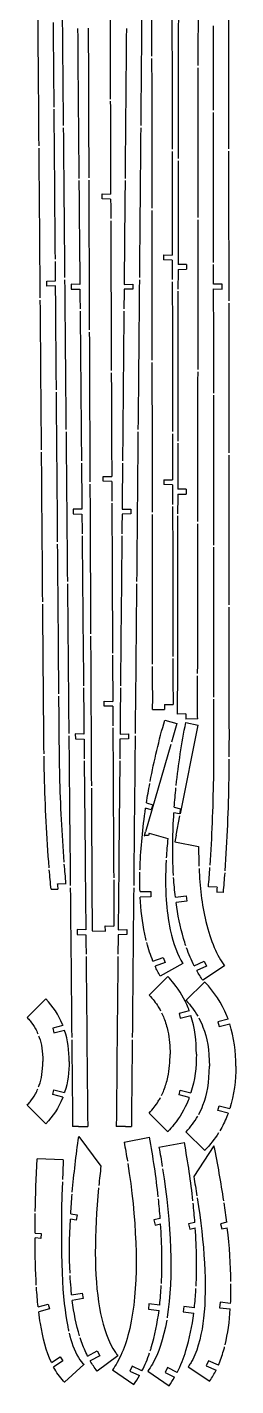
# Model space of a CAD drawing. Header units: millimetres. Extents: x 101 to 198, y 2 to 1220.
# Drawn here: x 101 to 198, y 2 to 628 of the extents above; entities that cross this region are included whole.
import ezdxf

# ---------------------------------------------------------------- set-up
doc = ezdxf.new("R2010")
doc.units = ezdxf.units.MM
doc.layers.get('0').update_dxf_attribs({"linetype": 'CONTINUOUS'})

msp = doc.modelspace()

# ---------------------------------------------------------------- linework, layer by layer
for p, q in [((135.92, 548.69), (135.91, 550.95)), ((135.91, 550.95), (139.88, 550.85)), ((139.89, 548.59), (135.92, 548.69)), ((164.31, 522.86), (168.28, 522.78)), ((164.31, 522.86), (164.31, 520.6)), ((168.28, 520.52), (164.31, 520.6)), ((174.92, 518.51), (170.94, 518.43)), ((170.94, 516.17), (174.91, 516.25)), ((174.92, 518.51), (174.91, 516.25)), ((110.49, 510.78), (114.48, 510.91)), ((110.51, 508.52), (110.49, 510.78)), ((114.5, 508.65), (110.51, 508.52)), ((121.7, 509.41), (121.72, 507.15)), ((125.69, 509.28), (121.7, 509.41)), ((121.72, 507.15), (125.71, 507.02)), ((150.07, 507.15), (146.08, 507.02)), ((146.1, 509.28), (150.09, 509.41)), ((150.09, 509.41), (150.07, 507.15)), ((191.35, 509.36), (187.36, 509.45)), ((187.36, 507.19), (191.35, 507.1)), ((191.35, 507.1), (191.35, 509.36)), ((136.42, 418.64), (136.41, 420.9)), ((136.41, 420.9), (140.38, 420.8)), ((164.46, 419.36), (168.43, 419.28)), ((164.46, 419.36), (164.46, 417.09)), ((140.39, 418.54), (136.42, 418.64)), ((168.44, 417.01), (164.46, 417.09)), ((174.76, 415.01), (170.79, 414.93)), ((174.76, 415.01), (174.76, 412.75)), ((170.78, 412.66), (174.76, 412.75)), ((126.63, 405.71), (122.64, 405.84)), ((122.64, 405.84), (122.66, 403.58)), ((122.66, 403.58), (126.65, 403.45)), ((149.13, 403.58), (145.14, 403.45)), ((145.16, 405.71), (149.15, 405.84)), ((149.15, 405.84), (149.13, 403.58)), ((136.89, 315.11), (136.88, 317.38)), ((136.88, 317.38), (140.86, 317.28)), ((140.87, 315.02), (136.89, 315.11)), ((159.2, 313.58), (164.7, 313.47)), ((164.72, 315.85), (168.69, 315.77)), ((164.84, 308.68), (170.38, 307.09)), ((170.38, 307.09), (167.89, 298.44)), ((174.51, 311.5), (170.53, 311.42)), ((174.51, 307.52), (180.25, 306.36)), ((180.02, 309.23), (174.52, 309.12)), ((127.59, 302.15), (123.6, 302.27)), ((123.6, 302.27), (123.62, 300.01)), ((144.2, 302.15), (148.19, 302.27)), ((148.19, 302.27), (148.17, 300.01)), ((172.01, 265.53), (180.25, 306.36)), ((123.62, 300.01), (127.61, 299.88)), ((148.17, 300.01), (144.18, 299.88)), ((167.61, 297.48), (156.01, 257.17)), ((156.4, 270.57), (159.27, 269.68)), ((159.27, 269.68), (158.52, 267.29)), ((158.52, 267.29), (156.02, 268.07)), ((171.59, 265.41), (169.04, 265.98)), ((169.21, 268.51), (172.14, 267.85)), ((170.03, 255.73), (171.81, 264.55)), ((172.14, 267.85), (171.59, 265.41)), ((155.52, 255.46), (156.01, 257.17)), ((157.64, 256.64), (157.32, 255.53)), ((157.64, 256.64), (166.26, 254.16)), ((170.08, 255.71), (169.45, 252.59)), ((169.45, 252.59), (180.44, 250.38)), ((170.08, 255.71), (170.03, 255.73)), ((115.32, 233.2), (119.31, 233.33)), ((115.32, 233.13), (115.32, 233.2)), ((188.95, 231.75), (184.95, 231.84)), ((188.94, 231.67), (188.95, 231.75)), ((112.42, 230.72), (115.54, 230.83)), ((153.42, 229.65), (158.41, 229.75)), ((158.47, 227.25), (153.53, 227.15)), ((158.41, 229.75), (158.47, 227.25)), ((169.71, 227.18), (174.68, 227.69)), ((174.68, 227.69), (174.93, 225.2)), ((191.87, 229.29), (188.74, 229.37)), ((174.93, 225.2), (170.02, 224.7)), ((137.45, 211.47), (137.43, 213.85)), ((137.43, 213.85), (141.41, 213.75)), ((128.44, 212.07), (124.45, 212.2)), ((124.45, 212.2), (124.47, 209.94)), ((124.47, 209.94), (128.46, 209.81)), ((131.36, 211.62), (137.45, 211.47)), ((147.32, 209.94), (143.33, 209.81)), ((143.35, 212.07), (147.34, 212.2)), ((147.34, 212.2), (147.32, 209.94)), ((159.38, 197.62), (164.09, 199.36)), ((164.96, 197.01), (160.38, 195.32)), ((173.1, 196.56), (162.7, 190.8)), ((164.09, 199.36), (164.96, 197.01)), ((178.43, 195.48), (182.98, 197.59)), ((184.04, 195.32), (179.61, 193.27)), ((192.29, 195.48), (182.35, 188.87)), ((182.98, 197.59), (184.04, 195.32)), ((166.18, 190.62), (157.61, 182.04)), ((183.22, 188.12), (174.61, 179.51)), ((109.98, 180.29), (101.4, 171.72)), ((176.13, 174.82), (171.43, 173.6)), ((171.43, 173.6), (172, 171.41)), ((172, 171.41), (176.87, 172.68)), ((194.05, 170.96), (189.35, 169.75)), ((189.35, 169.75), (189.92, 167.56)), ((117.9, 167.97), (113.2, 166.76)), ((113.2, 166.76), (113.77, 164.57)), ((113.77, 164.57), (118.66, 165.83)), ((189.92, 167.56), (194.79, 168.82)), ((113.2, 136.26), (113.77, 138.45)), ((113.77, 138.45), (118.66, 137.18)), ((171.43, 136.11), (172, 138.3)), ((172, 138.3), (176.87, 137.03)), ((117.9, 135.05), (113.2, 136.26)), ((176.13, 134.89), (171.43, 136.11)), ((109.98, 122.73), (101.4, 131.3)), ((166.18, 119.09), (157.61, 127.67)), ((189.35, 128.82), (189.92, 131.01)), ((194.05, 127.61), (189.35, 128.82)), ((189.92, 131.01), (194.79, 129.75)), ((125.03, 121.47), (122.35, 121.55)), ((125.03, 121.47), (129.31, 121.51)), ((146.76, 121.47), (142.48, 121.51)), ((146.76, 121.47), (149.44, 121.55)), ((183.22, 110.45), (174.61, 119.05)), ((125.21, 116.89), (135.4, 103.24)), ((146.06, 114.36), (157.73, 116.59)), ((162.17, 111.93), (173.85, 114.11)), ((187.5, 112.67), (178.15, 98.44)), ((118.07, 106.08), (105.95, 106.64)), ((121.48, 81.34), (124.39, 80.85)), ((123.97, 78.38), (121.34, 78.83)), ((124.39, 80.85), (123.97, 78.38)), ((162.74, 79.16), (159.82, 78.54)), ((159.82, 78.54), (160.34, 76.09)), ((160.34, 76.09), (162.92, 76.64)), ((178.71, 77.3), (175.8, 76.69)), ((175.8, 76.69), (176.31, 74.24)), ((193.37, 77.41), (190.49, 76.75)), ((190.49, 76.75), (191.06, 74.31)), ((105.03, 72.43), (107.91, 72.23)), ((107.76, 69.97), (105.03, 70.16)), ((107.91, 72.23), (107.76, 69.97)), ((176.31, 74.24), (178.89, 74.78)), ((191.06, 74.31), (193.66, 74.91)), ((121.92, 43.94), (126.78, 44.71)), ((126.78, 44.71), (127.17, 42.24)), ((106.46, 38.5), (111.12, 39.71)), ((111.12, 39.71), (111.69, 37.53)), ((127.17, 42.24), (122.21, 41.45)), ((157.54, 39.83), (157.26, 37.34)), ((162.48, 39.27), (157.54, 39.83)), ((173.57, 38.56), (173.28, 36.08)), ((178.5, 37.98), (173.57, 38.56)), ((190.29, 40.53), (190.04, 38.04)), ((190.04, 38.04), (195.04, 37.55)), ((195.18, 40.05), (190.29, 40.53)), ((111.69, 37.53), (106.73, 36.23)), ((157.26, 37.34), (162.19, 36.78)), ((173.28, 36.08), (178.21, 35.5)), ((112.58, 12.75), (116.58, 15.41)), ((117.83, 13.53), (113.59, 10.7)), ((116.58, 15.41), (117.83, 13.53)), ((129.29, 15.8), (133.66, 18.12)), ((134.83, 15.91), (130.47, 13.6)), ((133.66, 18.12), (134.83, 15.91)), ((143.23, 15.92), (133.7, 8.8)), ((185.02, 13.58), (183.98, 11.3)), ((189.53, 11.52), (185.02, 13.58)), ((127.55, 11.96), (118.57, 3.77)), ((140.71, 9.37), (150.54, 2.69)), ((149.8, 11.13), (148.72, 8.87)), ((148.72, 8.87), (153.14, 6.77)), ((154.33, 8.97), (149.8, 11.13)), ((156.98, 8.8), (166.79, 2.08)), ((166.03, 10.45), (164.95, 8.2)), ((164.95, 8.2), (169.35, 6.08)), ((170.54, 8.28), (166.03, 10.45)), ((175.6, 10.8), (185.54, 4.27)), ((183.98, 11.3), (188.47, 9.25))]:
    msp.add_line(p, q)
msp.add_arc((155.58, 255.44), 0.06, 163.94348, 343.94348)
for points in [[(158.94, 614.39), (158.92, 637.32), (158.9, 660.35), (158.88, 683.39)], [(180.28, 610.04), (180.31, 632.97), (180.33, 656), (180.35, 679.04)], [(139.52, 663.64), (139.59, 639.54), (139.67, 616.27), (139.74, 594.64)], [(117.43, 651.44), (117.63, 628.41), (117.83, 605.41), (118.04, 582.44)], [(154.36, 651.44), (154.16, 628.41), (153.96, 605.41), (153.75, 582.44)], [(106.89, 573.08), (106.71, 596.03), (106.53, 619.01), (106.34, 642.08)], [(168.13, 640.55), (168.16, 617.5), (168.19, 594.46), (168.22, 571.55)], [(194.4, 571.69), (194.39, 594.63), (194.37, 617.62), (194.35, 640.69)], [(171.09, 636.2), (171.06, 613.15), (171.04, 590.11), (171.01, 567.2)], [(124.65, 627.13), (124.85, 604.1), (125.05, 581.1), (125.26, 558.13)], [(129.57, 627.36), (129.65, 602.57), (129.73, 579.23), (129.8, 558.36)], [(147.14, 627.13), (146.94, 604.1), (146.74, 581.1), (146.53, 558.13)], [(159, 544.39), (158.98, 567.21), (158.96, 590.25), (158.94, 613.39)], [(180.22, 540.04), (180.24, 562.86), (180.26, 585.9), (180.28, 609.04)], [(114.4, 520.91), (114.21, 543.89), (114.03, 566.88), (113.84, 589.91)], [(187.35, 519.45), (187.34, 542.44), (187.32, 565.42), (187.31, 588.45)], [(118.05, 581.44), (118.25, 558.42), (118.46, 535.43), (118.66, 512.45)], [(153.74, 581.44), (153.54, 558.42), (153.33, 535.43), (153.13, 512.45)], [(107.45, 503.09), (107.27, 526.08), (107.08, 549.07), (106.9, 572.08)], [(194.45, 501.69), (194.44, 524.69), (194.42, 547.67), (194.41, 570.69)], [(159.07, 474.39), (159.05, 497.1), (159.03, 520.13), (159, 543.39)], [(180.15, 470.04), (180.17, 492.75), (180.19, 515.78), (180.22, 539.04)], [(118.67, 511.45), (118.88, 488.43), (119.09, 465.44), (119.3, 442.45)], [(153.12, 511.45), (152.91, 488.43), (152.7, 465.44), (152.49, 442.45)], [(168.3, 510.52), (168.33, 487.19), (168.36, 464.13), (168.4, 441.52)], [(108.02, 433.09), (107.83, 456.14), (107.65, 479.12), (107.46, 502.09)], [(170.92, 506.17), (170.89, 482.84), (170.86, 459.79), (170.82, 437.17)], [(194.5, 431.69), (194.49, 454.74), (194.47, 477.72), (194.46, 500.69)], [(125.8, 497.02), (126.01, 474.01), (126.21, 451.02), (126.42, 428.02)], [(145.99, 497.02), (145.79, 474.01), (145.58, 451.02), (145.37, 428.02)], [(130.05, 487.36), (130.14, 464.72), (130.23, 441.67), (130.33, 418.36)], [(159.15, 404.39), (159.12, 426.96), (159.1, 450), (159.08, 473.39)], [(180.07, 400.04), (180.1, 422.61), (180.12, 445.65), (180.15, 469.04)], [(115.46, 390.72), (115.27, 413.8), (115.08, 436.79), (114.89, 459.72)], [(187.43, 389.26), (187.42, 412.34), (187.41, 435.33), (187.39, 458.26)], [(119.31, 441.45), (119.52, 418.45), (119.74, 395.45), (119.95, 372.45)], [(152.48, 441.45), (152.27, 418.45), (152.05, 395.45), (151.84, 372.45)], [(108.58, 363.09), (108.4, 386.2), (108.21, 409.18), (108.03, 432.09)], [(194.55, 361.69), (194.53, 384.8), (194.52, 407.78), (194.5, 430.69)], [(130.34, 417.36), (130.43, 394.58), (130.54, 371.54), (130.65, 348.36)], [(140.44, 408.54), (140.53, 385.74), (140.64, 362.7), (140.75, 339.54)], [(168.45, 407.01), (168.49, 383.36), (168.53, 360.3), (168.57, 338.01)], [(159.23, 334.39), (159.2, 356.79), (159.18, 379.83), (159.15, 403.39)], [(170.77, 402.66), (170.72, 373.97), (170.67, 346.14), (170.62, 319.51)], [(179.99, 330.04), (180.02, 352.44), (180.05, 375.48), (180.07, 399.04)], [(116.03, 320.73), (115.84, 343.86), (115.65, 366.84), (115.46, 389.72)], [(126.74, 393.45), (126.95, 370.46), (127.16, 347.46), (127.38, 324.46)], [(145.05, 393.45), (144.84, 370.46), (144.63, 347.46), (144.41, 324.46)], [(187.47, 319.26), (187.46, 342.39), (187.45, 365.38), (187.43, 388.26)], [(119.96, 371.45), (120.18, 348.46), (120.39, 325.46), (120.61, 302.46)], [(151.83, 371.45), (151.62, 348.46), (151.4, 325.46), (151.18, 302.46)], [(130.65, 347.36), (130.76, 324.46), (130.87, 301.42), (130.99, 278.36)], [(159.24, 324.39), (159.24, 327.38), (159.23, 330.38), (159.23, 333.39)], [(168.58, 337.01), (168.58, 332.6), (168.59, 328.22), (168.6, 323.86)], [(179.98, 320.04), (179.99, 323.03), (179.99, 326.03), (179.99, 329.04)], [(116.11, 310.73), (116.09, 313.73), (116.06, 316.73), (116.04, 319.73)], [(168.6, 323.86), (168.6, 323.72), (168.6, 323.43), (168.6, 323.23)], [(170.62, 319.51), (170.62, 319.37), (170.62, 319.08), (170.62, 318.88)], [(187.48, 309.26), (187.47, 312.26), (187.47, 315.26), (187.47, 318.26)], [(158.11, 280.42), (159.93, 289.95), (162.2, 299.51), (164.84, 308.68)], [(170.09, 278.47), (171.12, 288.28), (172.61, 298.12), (174.51, 307.52)], [(120.62, 301.46), (120.84, 278.47), (121.06, 255.48), (121.28, 232.46)], [(140.92, 305.02), (141.03, 282.04), (141.15, 259.01), (141.28, 236.02)], [(151.17, 301.46), (150.95, 278.47), (150.73, 255.48), (150.51, 232.46)], [(109.36, 283.1), (109.29, 285.88), (109.23, 288.98), (109.19, 292.09)], [(194.47, 281.69), (194.51, 284.47), (194.54, 287.58), (194.56, 290.69)], [(111.54, 240.69), (110.4, 254.76), (109.7, 269), (109.36, 283.1)], [(118.46, 243.29), (117.47, 256.08), (116.8, 269.45), (116.46, 283.26)], [(185.72, 241.81), (186.6, 254.61), (187.15, 267.98), (187.37, 281.8)], [(192.66, 239.26), (193.67, 253.35), (194.25, 267.59), (194.47, 281.69)], [(156.4, 270.57), (156.87, 273.52), (157.38, 276.48), (157.93, 279.44)], [(169.21, 268.51), (169.43, 271.49), (169.69, 274.48), (169.99, 277.48)], [(166.26, 254.16), (165.96, 251.13), (165.72, 248.14), (165.55, 245.19)], [(180.44, 250.38), (180.43, 247.44), (180.47, 244.42), (180.59, 241.38)], [(153.42, 229.65), (153.32, 232.67), (153.32, 235.68), (153.38, 238.65)], [(169.71, 227.18), (169.35, 230.18), (169.09, 233.18), (168.9, 236.14)], [(121.29, 231.46), (121.51, 208.48), (121.73, 185.49), (121.95, 162.46)], [(150.5, 231.46), (150.28, 208.48), (150.06, 185.49), (149.84, 162.46)], [(159.38, 197.62), (158.25, 200.4), (157.32, 203.26), (156.56, 206.16)], [(178.43, 195.48), (177.07, 198.15), (175.91, 200.92), (174.9, 203.75)], [(162.7, 190.8), (161.86, 192.27), (161.08, 193.78), (160.38, 195.32)], [(182.35, 188.87), (181.36, 190.3), (180.46, 191.76), (179.61, 193.27)], [(122.22, 91.31), (122.94, 99.66), (123.96, 108.24), (125.21, 116.89)], [(146.06, 114.36), (146.62, 111.43), (147.14, 108.47), (147.63, 105.5)], [(161.83, 89.12), (160.86, 98.14), (159.49, 107.38), (157.73, 116.59)], [(177.8, 87.26), (176.86, 96), (175.54, 105.02), (173.85, 114.11)], [(192.03, 87.32), (190.8, 95.61), (189.27, 104.11), (187.5, 112.67)], [(162.17, 111.93), (162.71, 108.98), (163.23, 106.02), (163.7, 103.07)], [(135.4, 103.24), (135.05, 100.24), (134.72, 97.25), (134.43, 94.3)], [(178.15, 98.44), (178.69, 95.46), (179.19, 92.5), (179.66, 89.57)], [(121.48, 81.34), (121.66, 84.29), (121.87, 87.29), (122.13, 90.31)], [(162.74, 79.16), (162.52, 82.12), (162.25, 85.11), (161.93, 88.12)], [(178.71, 77.3), (178.49, 80.25), (178.22, 83.24), (177.91, 86.26)], [(193.37, 77.41), (193.01, 80.35), (192.61, 83.33), (192.18, 86.33)], [(121.17, 53.91), (120.8, 61.69), (120.88, 70.07), (121.34, 78.83)], [(163.27, 49.23), (163.69, 57.74), (163.56, 66.98), (162.92, 76.64)], [(179.27, 47.95), (179.67, 56.23), (179.53, 65.27), (178.89, 74.78)], [(195.33, 50.05), (195.23, 57.84), (194.64, 66.2), (193.66, 74.91)], [(162.48, 39.27), (162.82, 42.28), (163.06, 45.29), (163.22, 48.24)], [(125.6, 25.08), (124.05, 30.09), (122.96, 35.58), (122.21, 41.45)], [(192.65, 21), (193.89, 26.1), (194.65, 31.65), (195.04, 37.55)], [(142.07, 17.47), (142.45, 16.92), (142.84, 16.4), (143.23, 15.92)], [(154.33, 8.97), (155.69, 11.64), (156.84, 14.42), (157.82, 17.26)], [(150.54, 2.69), (151.48, 4.01), (152.34, 5.37), (153.14, 6.77)], [(176.67, 12.42), (176.32, 11.85), (175.96, 11.31), (175.6, 10.8)]]:
    msp.add_open_spline(points, degree=3)
for points, knots in [([(113.84, 590.91), (113.73, 603.86), (113.63, 616.83), (113.52, 629.83), (113.52, 629.85), (113.52, 629.87), (113.52, 629.89)], [-695.105529, -695.105529, -695.105529, -695.105529, -676.123565, -676.123565, -676.123565, -676.093632, -676.093632, -676.093632, -676.093632]), ([(187.31, 589.45), (187.3, 602.41), (187.29, 615.38), (187.28, 628.37), (187.28, 628.39), (187.28, 628.41), (187.28, 628.43)], [-695.105529, -695.105529, -695.105529, -695.105529, -676.123565, -676.123565, -676.123565, -676.093632, -676.093632, -676.093632, -676.093632]), ([(139.74, 593.64), (139.79, 578.48), (139.84, 564.14), (139.88, 550.92), (139.88, 550.9), (139.88, 550.87), (139.88, 550.85)], [-33.181705, -33.181705, -33.181705, -33.181705, -30.672062, -30.672062, -30.672062, -30.66816, -30.66816, -30.66816, -30.66816]), ([(168.22, 570.55), (168.24, 554.56), (168.26, 538.65), (168.28, 522.84), (168.28, 522.82), (168.28, 522.8), (168.28, 522.78)], [-5.4015996, -5.4015996, -5.4015996, -5.4015996, -4.4067143, -4.4067143, -4.4067143, -4.4054276, -4.4054276, -4.4054276, -4.4054276]), ([(171, 566.2), (170.98, 550.22), (170.96, 534.3), (170.94, 518.5), (170.94, 518.48), (170.94, 518.45), (170.94, 518.43)], [-5.4015996, -5.4015996, -5.4015996, -5.4015996, -4.4067143, -4.4067143, -4.4067143, -4.4054276, -4.4054276, -4.4054276, -4.4054276]), ([(125.26, 557.13), (125.41, 541.19), (125.55, 525.27), (125.69, 509.35), (125.69, 509.32), (125.69, 509.3), (125.69, 509.28)], [-258.491505, -258.491505, -258.491505, -258.491505, -230.333533, -230.333533, -230.333533, -230.296668, -230.296668, -230.296668, -230.296668]), ([(129.8, 557.36), (129.87, 536.27), (129.94, 517.75), (130, 502.88), (130.01, 498.06), (130.03, 493.22), (130.05, 488.36)], [-31.076534, -31.076534, -31.076534, -31.076534, -27.178232, -27.178232, -27.178232, -25.913829, -25.913829, -25.913829, -25.913829]), ([(146.53, 557.13), (146.39, 541.19), (146.24, 525.27), (146.1, 509.35), (146.1, 509.32), (146.1, 509.3), (146.1, 509.28)], [-258.491505, -258.491505, -258.491505, -258.491505, -230.333533, -230.333533, -230.333533, -230.296668, -230.296668, -230.296668, -230.296668]), ([(139.89, 548.59), (139.89, 548.57), (139.89, 548.55), (139.89, 548.53), (139.9, 545.49), (139.91, 542.51), (139.92, 539.59)], [-30.5243491, -30.5243491, -30.5243491, -30.5243491, -30.520621, -30.520621, -30.520621, -29.9373058, -29.9373058, -29.9373058, -29.9373058]), ([(139.93, 538.59), (139.97, 525.2), (140.02, 513.19), (140.06, 502.92), (140.1, 491.91), (140.14, 480.79), (140.18, 469.59)], [-29.870482, -29.870482, -29.870482, -29.870482, -27.178232, -27.178232, -27.178232, -24.290089, -24.290089, -24.290089, -24.290089]), ([(114.48, 510.91), (114.48, 510.93), (114.48, 510.95), (114.48, 510.97), (114.46, 513.95), (114.43, 516.93), (114.41, 519.91)], [-734.239394, -734.239394, -734.239394, -734.239394, -734.210732, -734.210732, -734.210732, -729.834353, -729.834353, -729.834353, -729.834353]), ([(168.28, 520.52), (168.28, 520.5), (168.28, 520.48), (168.28, 520.46), (168.29, 517.48), (168.29, 514.5), (168.3, 511.52)], [-4.3579405, -4.3579405, -4.3579405, -4.3579405, -4.3567073, -4.3567073, -4.3567073, -4.1686362, -4.1686362, -4.1686362, -4.1686362]), ([(170.94, 516.17), (170.94, 516.15), (170.94, 516.13), (170.94, 516.11), (170.93, 513.13), (170.93, 510.15), (170.92, 507.17)], [-4.3579405, -4.3579405, -4.3579405, -4.3579405, -4.3567073, -4.3567073, -4.3567073, -4.1686362, -4.1686362, -4.1686362, -4.1686362]), ([(187.36, 509.45), (187.36, 509.47), (187.36, 509.49), (187.36, 509.51), (187.36, 512.49), (187.36, 515.47), (187.35, 518.45)], [-734.239394, -734.239394, -734.239394, -734.239394, -734.210732, -734.210732, -734.210732, -729.834353, -729.834353, -729.834353, -729.834353]), ([(114.89, 460.72), (114.76, 476.69), (114.63, 492.64), (114.5, 508.59), (114.5, 508.61), (114.5, 508.63), (114.5, 508.65)], [-758.787095, -758.787095, -758.787095, -758.787095, -735.376527, -735.376527, -735.376527, -735.346442, -735.346442, -735.346442, -735.346442]), ([(125.71, 507.02), (125.71, 507), (125.71, 506.98), (125.71, 506.96), (125.74, 503.98), (125.76, 501), (125.79, 498.02)], [-228.962337, -228.962337, -228.962337, -228.962337, -228.928392, -228.928392, -228.928392, -223.655626, -223.655626, -223.655626, -223.655626]), ([(146.08, 507.02), (146.08, 507), (146.08, 506.98), (146.08, 506.96), (146.05, 503.98), (146.03, 501), (146, 498.02)], [-228.962337, -228.962337, -228.962337, -228.962337, -228.928392, -228.928392, -228.928392, -223.655626, -223.655626, -223.655626, -223.655626]), ([(187.39, 459.26), (187.38, 475.23), (187.37, 491.18), (187.36, 507.13), (187.36, 507.15), (187.36, 507.17), (187.36, 507.19)], [-758.787095, -758.787095, -758.787095, -758.787095, -735.376527, -735.376527, -735.376527, -735.346442, -735.346442, -735.346442, -735.346442]), ([(140.19, 468.59), (140.25, 452.84), (140.32, 436.92), (140.38, 420.86), (140.38, 420.84), (140.38, 420.82), (140.38, 420.8)], [-24.204169, -24.204169, -24.204169, -24.204169, -20.144907, -20.144907, -20.144907, -20.139703, -20.139703, -20.139703, -20.139703]), ([(168.4, 440.52), (168.41, 433.42), (168.42, 426.35), (168.43, 419.34), (168.43, 419.32), (168.43, 419.3), (168.43, 419.28)], [-2.6505558, -2.6505558, -2.6505558, -2.6505558, -2.1866595, -2.1866595, -2.1866595, -2.1853076, -2.1853076, -2.1853076, -2.1853076]), ([(170.82, 436.17), (170.81, 429.07), (170.8, 422), (170.79, 414.99), (170.79, 414.97), (170.79, 414.95), (170.79, 414.93)], [-2.6505558, -2.6505558, -2.6505558, -2.6505558, -2.1866595, -2.1866595, -2.1866595, -2.1853076, -2.1853076, -2.1853076, -2.1853076]), ([(126.43, 427.02), (126.5, 419.94), (126.56, 412.86), (126.63, 405.78), (126.63, 405.76), (126.63, 405.74), (126.63, 405.71)], [-181.768991, -181.768991, -181.768991, -181.768991, -169.23015, -169.23015, -169.23015, -169.193239, -169.193239, -169.193239, -169.193239]), ([(145.36, 427.02), (145.29, 419.94), (145.23, 412.86), (145.16, 405.78), (145.16, 405.76), (145.16, 405.74), (145.16, 405.71)], [-181.768991, -181.768991, -181.768991, -181.768991, -169.23015, -169.23015, -169.23015, -169.193239, -169.193239, -169.193239, -169.193239]), ([(140.39, 418.54), (140.39, 418.52), (140.39, 418.5), (140.39, 418.48), (140.41, 415.51), (140.42, 412.53), (140.43, 409.54)], [-19.9491102, -19.9491102, -19.9491102, -19.9491102, -19.9442007, -19.9442007, -19.9442007, -19.1922422, -19.1922422, -19.1922422, -19.1922422]), ([(168.44, 417.01), (168.44, 416.99), (168.44, 416.98), (168.44, 416.96), (168.44, 413.97), (168.45, 410.99), (168.45, 408.01)], [-2.1354095, -2.1354095, -2.1354095, -2.1354095, -2.1341134, -2.1341134, -2.1341134, -1.9361051, -1.9361051, -1.9361051, -1.9361051]), ([(170.78, 412.66), (170.78, 412.65), (170.78, 412.63), (170.78, 412.61), (170.78, 409.62), (170.77, 406.64), (170.77, 403.66)], [-2.1354095, -2.1354095, -2.1354095, -2.1354095, -2.1341134, -2.1341134, -2.1341134, -1.9361051, -1.9361051, -1.9361051, -1.9361051]), ([(126.65, 403.45), (126.65, 403.43), (126.65, 403.41), (126.65, 403.39), (126.68, 400.41), (126.7, 397.43), (126.73, 394.45)], [-167.85756, -167.85756, -167.85756, -167.85756, -167.82359, -167.82359, -167.82359, -162.546103, -162.546103, -162.546103, -162.546103]), ([(145.14, 403.45), (145.14, 403.43), (145.14, 403.41), (145.14, 403.39), (145.12, 400.41), (145.09, 397.43), (145.06, 394.45)], [-167.85756, -167.85756, -167.85756, -167.85756, -167.82359, -167.82359, -167.82359, -162.546103, -162.546103, -162.546103, -162.546103]), ([(109.18, 293.09), (109.06, 301.5), (109.02, 309.68), (109.01, 311.28), (108.87, 328.3), (108.73, 345.23), (108.59, 362.09)], [0.924356, 0.924356, 0.924356, 0.924356, 3.183911, 3.183911, 3.183911, 27.206393, 27.206393, 27.206393, 27.206393]), ([(194.56, 291.69), (194.61, 300.1), (194.58, 308.28), (194.58, 309.88), (194.57, 326.9), (194.56, 343.83), (194.55, 360.69)], [0.924356, 0.924356, 0.924356, 0.924356, 3.183911, 3.183911, 3.183911, 27.206393, 27.206393, 27.206393, 27.206393]), ([(140.75, 338.54), (140.79, 331.48), (140.82, 324.42), (140.86, 317.34), (140.86, 317.32), (140.86, 317.3), (140.86, 317.28)], [-13.2839, -13.2839, -13.2839, -13.2839, -11.53485, -11.53485, -11.53485, -11.529759, -11.529759, -11.529759, -11.529759]), ([(127.39, 323.46), (127.45, 316.37), (127.52, 309.29), (127.59, 302.21), (127.59, 302.19), (127.59, 302.17), (127.59, 302.15)], [-120.653666, -120.653666, -120.653666, -120.653666, -108.123448, -108.123448, -108.123448, -108.086563, -108.086563, -108.086563, -108.086563]), ([(144.4, 323.46), (144.34, 316.37), (144.27, 309.29), (144.2, 302.21), (144.2, 302.19), (144.2, 302.17), (144.2, 302.15)], [-120.653666, -120.653666, -120.653666, -120.653666, -108.123448, -108.123448, -108.123448, -108.086563, -108.086563, -108.086563, -108.086563]), ([(159.2, 313.58), (159.2, 313.6), (159.2, 313.62), (159.2, 313.64), (159.24, 315.04), (159.27, 316.44), (159.28, 317.84), (159.29, 318.95), (159.29, 319.98), (159.27, 321.15), (159.27, 321.78), (159.26, 322.32), (159.25, 322.78), (159.24, 323.53), (159.24, 324.05), (159.24, 324.39)], [0.260146, 0.260146, 0.260146, 0.260146, 0.266182, 0.266182, 0.266182, 0.684413, 0.684413, 0.684413, 1.017036, 1.017036, 1.017036, 1.193062, 1.193062, 1.193062, 1.478381, 1.478381, 1.478381, 1.478381]), ([(168.6, 323.23), (168.61, 322.4), (168.62, 321.58), (168.64, 320.56), (168.66, 319.56), (168.68, 318.38), (168.69, 316.87), (168.69, 316.53), (168.69, 316.18), (168.69, 315.83), (168.69, 315.81), (168.69, 315.79), (168.69, 315.77)], [-0.5335993, -0.5335993, -0.5335993, -0.5335993, -0.3635963, -0.3635963, -0.3635963, -0.1976961, -0.1976961, -0.1976961, -0.159342, -0.159342, -0.159342, -0.1571004, -0.1571004, -0.1571004, -0.1571004]), ([(180.02, 309.23), (180.02, 309.25), (180.02, 309.27), (180.02, 309.29), (179.98, 310.69), (179.95, 312.09), (179.94, 313.49), (179.93, 314.6), (179.94, 315.63), (179.95, 316.8), (179.96, 317.43), (179.97, 317.97), (179.97, 318.43), (179.98, 319.18), (179.98, 319.71), (179.98, 320.04)], [0.260146, 0.260146, 0.260146, 0.260146, 0.266182, 0.266182, 0.266182, 0.684413, 0.684413, 0.684413, 1.017036, 1.017036, 1.017036, 1.193062, 1.193062, 1.193062, 1.478381, 1.478381, 1.478381, 1.478381]), ([(140.87, 315.02), (140.87, 315), (140.87, 314.98), (140.87, 314.96), (140.88, 311.98), (140.9, 309), (140.91, 306.02)], [-11.3434054, -11.3434054, -11.3434054, -11.3434054, -11.3386072, -11.3386072, -11.3386072, -10.6024348, -10.6024348, -10.6024348, -10.6024348]), ([(164.72, 315.85), (164.72, 315.07), (164.71, 314.3), (164.7, 313.53), (164.7, 313.51), (164.7, 313.49), (164.7, 313.47)], [-0.16006678, -0.16006678, -0.16006678, -0.16006678, -0.07380922, -0.07380922, -0.07380922, -0.07155609, -0.07155609, -0.07155609, -0.07155609]), ([(170.62, 318.88), (170.61, 318.05), (170.6, 317.23), (170.58, 316.21), (170.56, 315.21), (170.54, 314.03), (170.53, 312.53), (170.53, 312.18), (170.53, 311.83), (170.53, 311.48), (170.53, 311.46), (170.53, 311.44), (170.53, 311.42)], [-0.5335993, -0.5335993, -0.5335993, -0.5335993, -0.3635963, -0.3635963, -0.3635963, -0.1976961, -0.1976961, -0.1976961, -0.159342, -0.159342, -0.159342, -0.1571004, -0.1571004, -0.1571004, -0.1571004]), ([(116.46, 283.26), (116.33, 288.54), (116.25, 294.96), (116.19, 300.28), (116.17, 302.9), (116.15, 305.26), (116.14, 307.1), (116.12, 308.89), (116.12, 310.16), (116.11, 310.73)], [-834.667601, -834.667601, -834.667601, -834.667601, -833.061249, -833.061249, -833.061249, -832.267883, -832.267883, -832.267883, -831.493664, -831.493664, -831.493664, -831.493664]), ([(174.51, 311.5), (174.51, 310.72), (174.51, 309.95), (174.52, 309.18), (174.52, 309.16), (174.52, 309.14), (174.52, 309.12)], [-0.16006678, -0.16006678, -0.16006678, -0.16006678, -0.07380922, -0.07380922, -0.07380922, -0.07155609, -0.07155609, -0.07155609, -0.07155609]), ([(187.37, 281.8), (187.45, 287.08), (187.48, 293.49), (187.48, 298.81), (187.49, 301.44), (187.49, 303.8), (187.48, 305.63), (187.48, 307.42), (187.48, 308.69), (187.48, 309.26)], [-834.667601, -834.667601, -834.667601, -834.667601, -833.061249, -833.061249, -833.061249, -832.267883, -832.267883, -832.267883, -831.493664, -831.493664, -831.493664, -831.493664]), ([(127.61, 299.88), (127.61, 299.86), (127.61, 299.84), (127.61, 299.83), (127.64, 296.84), (127.67, 293.86), (127.69, 290.88)], [-106.752147, -106.752147, -106.752147, -106.752147, -106.718218, -106.718218, -106.718218, -101.446326, -101.446326, -101.446326, -101.446326]), ([(144.18, 299.88), (144.18, 299.86), (144.18, 299.84), (144.18, 299.83), (144.15, 296.84), (144.13, 293.86), (144.1, 290.88)], [-106.752147, -106.752147, -106.752147, -106.752147, -106.718218, -106.718218, -106.718218, -101.446326, -101.446326, -101.446326, -101.446326]), ([(127.7, 289.88), (127.95, 263.99), (128.19, 238.08), (128.44, 212.13), (128.44, 212.11), (128.44, 212.09), (128.44, 212.07)], [-100.85685, -100.85685, -100.85685, -100.85685, -55.068055, -55.068055, -55.068055, -55.031252, -55.031252, -55.031252, -55.031252]), ([(144.09, 289.88), (143.84, 263.99), (143.6, 238.08), (143.35, 212.13), (143.35, 212.11), (143.35, 212.09), (143.35, 212.07)], [-100.85685, -100.85685, -100.85685, -100.85685, -55.068055, -55.068055, -55.068055, -55.031252, -55.031252, -55.031252, -55.031252]), ([(131, 277.36), (131.11, 255.45), (131.23, 233.53), (131.36, 211.67), (131.36, 211.65), (131.36, 211.63), (131.36, 211.62)], [-8.251056, -8.251056, -8.251056, -8.251056, -2.850767, -2.850767, -2.850767, -2.845972, -2.845972, -2.845972, -2.845972]), ([(153.41, 239.65), (153.42, 240.26), (153.44, 240.87), (153.47, 241.48), (153.78, 249.89), (154.66, 258.88), (156.02, 268.07)], [9.150795, 9.150795, 9.150795, 9.150795, 9.334293, 9.334293, 9.334293, 11.875502, 11.875502, 11.875502, 11.875502]), ([(168.84, 237.14), (168.79, 237.98), (168.75, 238.82), (168.71, 239.65), (168.34, 247.98), (168.47, 256.89), (169.04, 265.98)], [9.307552, 9.307552, 9.307552, 9.307552, 9.559058, 9.559058, 9.559058, 12.075146, 12.075146, 12.075146, 12.075146]), ([(157.32, 255.53), (156.53, 255.6), (156.01, 255.59), (155.77, 255.52), (155.68, 255.49), (155.64, 255.45), (155.63, 255.42)], [-0.1263916, -0.1263916, -0.1263916, -0.1263916, -0.0359632, -0.0359632, -0.0359632, 0, 0, 0, 0]), ([(165.49, 244.19), (165.14, 237.77), (165.13, 231.61), (165.5, 225.89), (165.8, 221.3), (166.37, 216.63), (167.35, 212.12), (168.81, 205.36), (170.86, 200.39), (173.1, 196.56)], [5.993191, 5.993191, 5.993191, 5.993191, 7.935381, 7.935381, 7.935381, 9.494201, 9.494201, 9.494201, 11.838055, 11.838055, 11.838055, 11.838055]), ([(112.42, 230.72), (112.41, 230.74), (112.41, 230.76), (112.41, 230.78), (112.13, 233.74), (111.86, 236.71), (111.62, 239.69)], [0.2416847, 0.2416847, 0.2416847, 0.2416847, 0.2473081, 0.2473081, 0.2473081, 1.1380584, 1.1380584, 1.1380584, 1.1380584]), ([(119.31, 233.33), (119.31, 233.35), (119.31, 233.37), (119.3, 233.39), (119.03, 236.33), (118.77, 239.3), (118.54, 242.3)], [0.94955302, 0.94955302, 0.94955302, 0.94955302, 0.94979618, 0.94979618, 0.94979618, 0.98351911, 0.98351911, 0.98351911, 0.98351911]), ([(180.63, 240.38), (180.99, 232.14), (181.91, 223.7), (183.75, 215.95), (185.95, 206.64), (188.99, 200.21), (192.29, 195.48)], [0.98234, 0.98234, 0.98234, 0.98234, 3.361858, 3.361858, 3.361858, 6.216137, 6.216137, 6.216137, 6.216137]), ([(184.95, 231.84), (184.95, 231.86), (184.96, 231.88), (184.96, 231.9), (185.21, 234.84), (185.44, 237.81), (185.65, 240.81)], [0.94955302, 0.94955302, 0.94955302, 0.94955302, 0.94979618, 0.94979618, 0.94979618, 0.98351911, 0.98351911, 0.98351911, 0.98351911]), ([(191.87, 229.29), (191.87, 229.31), (191.87, 229.33), (191.87, 229.35), (192.13, 232.31), (192.37, 235.29), (192.59, 238.27)], [0.2416847, 0.2416847, 0.2416847, 0.2416847, 0.2473081, 0.2473081, 0.2473081, 1.1380584, 1.1380584, 1.1380584, 1.1380584]), ([(115.32, 233.13), (115.39, 232.38), (115.46, 231.63), (115.54, 230.89), (115.54, 230.87), (115.54, 230.85), (115.54, 230.83)], [2.192811904, 2.192811904, 2.192811904, 2.192811904, 2.201367677, 2.201367677, 2.201367677, 2.201611653, 2.201611653, 2.201611653, 2.201611653]), ([(141.29, 235.02), (141.33, 227.94), (141.37, 220.87), (141.41, 213.81), (141.41, 213.79), (141.41, 213.77), (141.41, 213.75)], [-4.767, -4.767, -4.767, -4.767, -3.022143, -3.022143, -3.022143, -3.017049, -3.017049, -3.017049, -3.017049]), ([(188.94, 231.67), (188.88, 230.92), (188.81, 230.18), (188.75, 229.43), (188.75, 229.41), (188.74, 229.39), (188.74, 229.37)], [2.192811904, 2.192811904, 2.192811904, 2.192811904, 2.201367677, 2.201367677, 2.201367677, 2.201611653, 2.201611653, 2.201611653, 2.201611653]), ([(156.31, 207.13), (156.06, 208.13), (155.83, 209.13), (155.62, 210.13), (154.47, 215.64), (153.82, 221.39), (153.53, 227.15)], [5.924013, 5.924013, 5.924013, 5.924013, 6.232182, 6.232182, 6.232182, 7.920493, 7.920493, 7.920493, 7.920493]), ([(174.57, 204.69), (174.19, 205.8), (173.84, 206.92), (173.5, 208.05), (171.92, 213.4), (170.8, 219.03), (170.02, 224.7)], [6.049589, 6.049589, 6.049589, 6.049589, 6.401495, 6.401495, 6.401495, 8.077977, 8.077977, 8.077977, 8.077977]), ([(128.46, 209.81), (128.46, 209.79), (128.46, 209.77), (128.46, 209.75), (128.49, 206.77), (128.52, 203.79), (128.55, 200.81)], [-53.700041, -53.700041, -53.700041, -53.700041, -53.6662, -53.6662, -53.6662, -48.407482, -48.407482, -48.407482, -48.407482]), ([(143.33, 209.81), (143.33, 209.79), (143.33, 209.77), (143.33, 209.75), (143.3, 206.77), (143.27, 203.79), (143.24, 200.81)], [-53.700041, -53.700041, -53.700041, -53.700041, -53.6662, -53.6662, -53.6662, -48.407482, -48.407482, -48.407482, -48.407482]), ([(128.56, 199.81), (128.81, 173.77), (129.06, 147.7), (129.31, 121.57), (129.31, 121.55), (129.31, 121.53), (129.31, 121.51)], [-47.819526, -47.819526, -47.819526, -47.819526, -1.893688, -1.893688, -1.893688, -1.858531, -1.858531, -1.858531, -1.858531]), ([(143.23, 199.81), (142.98, 173.77), (142.73, 147.7), (142.48, 121.57), (142.48, 121.55), (142.48, 121.53), (142.48, 121.51)], [-47.819526, -47.819526, -47.819526, -47.819526, -1.893688, -1.893688, -1.893688, -1.858531, -1.858531, -1.858531, -1.858531]), ([(176.13, 174.82), (176.13, 174.84), (176.12, 174.86), (176.11, 174.88), (175.95, 175.33), (175.77, 175.77), (175.59, 176.22), (173.95, 180.27), (171.77, 183.95), (169.08, 187.32), (168.19, 188.44), (167.23, 189.52), (166.22, 190.57), (166.21, 190.59), (166.2, 190.6), (166.18, 190.62)], [2.042308, 2.042308, 2.042308, 2.042308, 2.048958, 2.048958, 2.048958, 2.191661, 2.191661, 2.191661, 3.498385, 3.498385, 3.498385, 3.9339, 3.9339, 3.9339, 3.940009, 3.940009, 3.940009, 3.940009]), ([(194.05, 170.96), (194.04, 170.98), (194.03, 171), (194.03, 171.03), (193.84, 171.51), (193.66, 172), (193.46, 172.48), (191.08, 178.33), (187.69, 183.47), (183.32, 188.02), (183.3, 188.04), (183.28, 188.06), (183.26, 188.08), (183.25, 188.09), (183.23, 188.11), (183.22, 188.12)], [2.217512, 2.217512, 2.217512, 2.217512, 2.224163, 2.224163, 2.224163, 2.380199, 2.380199, 2.380199, 4.265803, 4.265803, 4.265803, 4.274374, 4.274374, 4.274374, 4.280475, 4.280475, 4.280475, 4.280475]), ([(157.61, 182.04), (157.62, 182.03), (157.63, 182.01), (157.65, 182), (159.34, 180.21), (160.72, 178.41), (161.84, 176.61), (162.21, 176.01), (162.56, 175.4), (162.89, 174.79)], [12.475692, 12.475692, 12.475692, 12.475692, 12.487489, 12.487489, 12.487489, 13.982255, 13.982255, 13.982255, 14.477127, 14.477127, 14.477127, 14.477127]), ([(117.9, 167.97), (117.89, 167.99), (117.88, 168.02), (117.87, 168.04), (117.81, 168.2), (117.74, 168.37), (117.67, 168.53), (115.87, 172.93), (113.3, 176.81), (110.02, 180.25), (110.01, 180.26), (109.99, 180.28), (109.98, 180.29)], [1.690514, 1.690514, 1.690514, 1.690514, 1.697288, 1.697288, 1.697288, 1.750888, 1.750888, 1.750888, 3.172346, 3.172346, 3.172346, 3.178486, 3.178486, 3.178486, 3.178486]), ([(174.61, 179.51), (174.62, 179.5), (174.64, 179.49), (174.65, 179.47), (176.75, 177.27), (178.53, 174.91), (180.01, 172.34)], [-0.0058586, -0.0058586, -0.0058586, -0.0058586, 0, 0, 0, 0.9126638, 0.9126638, 0.9126638, 0.9126638]), ([(101.4, 171.72), (101.42, 171.7), (101.43, 171.69), (101.44, 171.67), (101.92, 171.16), (102.36, 170.66), (102.76, 170.17), (103.68, 169.03), (104.5, 167.82), (105.21, 166.53), (105.62, 165.79), (106, 165.02), (106.33, 164.24)], [10.793077, 10.793077, 10.793077, 10.793077, 10.80346, 10.80346, 10.80346, 11.179094, 11.179094, 11.179094, 12.047587, 12.047587, 12.047587, 12.552784, 12.552784, 12.552784, 12.552784]), ([(163.35, 173.9), (163.75, 173.1), (164.11, 172.29), (164.44, 171.46), (165.22, 169.51), (165.81, 167.5), (166.25, 165.45), (166.98, 161.98), (167.27, 158.4), (167.27, 154.86)], [14.713267, 14.713267, 14.713267, 14.713267, 15.343593, 15.343593, 15.343593, 16.822589, 16.822589, 16.822589, 19.320821, 19.320821, 19.320821, 19.320821]), ([(179.39, 154.86), (179.39, 160.89), (178.69, 166.89), (176.88, 172.62), (176.88, 172.64), (176.87, 172.66), (176.87, 172.68)], [0, 0, 0, 0, 1.809337, 1.809337, 1.809337, 1.815068, 1.815068, 1.815068, 1.815068]), ([(180.5, 171.47), (181.23, 170.12), (181.88, 168.71), (182.44, 167.24), (184.29, 162.45), (185.42, 156.63), (185.42, 149.28)], [1.015236, 1.015236, 1.015236, 1.015236, 1.487279, 1.487279, 1.487279, 3.026927, 3.026927, 3.026927, 3.026927]), ([(106.7, 163.31), (106.81, 163.03), (106.91, 162.74), (107.01, 162.44), (107.97, 159.61), (108.64, 156.09), (108.64, 151.51)], [12.750883, 12.750883, 12.750883, 12.750883, 12.933102, 12.933102, 12.933102, 14.70475, 14.70475, 14.70475, 14.70475]), ([(120.76, 151.51), (120.76, 156.37), (120.16, 161.18), (118.68, 165.78), (118.67, 165.8), (118.67, 165.82), (118.66, 165.83)], [0, 0, 0, 0, 1.457286, 1.457286, 1.457286, 1.462985, 1.462985, 1.462985, 1.462985]), ([(197.59, 149.28), (197.59, 155.9), (196.81, 162.48), (194.8, 168.76), (194.8, 168.78), (194.79, 168.8), (194.79, 168.82)], [0, 0, 0, 0, 1.984542, 1.984542, 1.984542, 1.990248, 1.990248, 1.990248, 1.990248]), ([(121.96, 161.46), (122.09, 148.19), (122.22, 134.91), (122.35, 121.61), (122.35, 121.59), (122.35, 121.57), (122.35, 121.55)], [688.658449, 688.658449, 688.658449, 688.658449, 707.976017, 707.976017, 707.976017, 708.003899, 708.003899, 708.003899, 708.003899]), ([(149.83, 161.46), (149.7, 148.19), (149.57, 134.91), (149.44, 121.61), (149.44, 121.59), (149.44, 121.57), (149.44, 121.55)], [688.658449, 688.658449, 688.658449, 688.658449, 707.976017, 707.976017, 707.976017, 708.003899, 708.003899, 708.003899, 708.003899]), ([(106.7, 139.71), (106.81, 139.99), (106.91, 140.28), (107.01, 140.57), (107.97, 143.41), (108.64, 146.93), (108.64, 151.51)], [12.750883, 12.750883, 12.750883, 12.750883, 12.933102, 12.933102, 12.933102, 14.70475, 14.70475, 14.70475, 14.70475]), ([(120.76, 151.51), (120.76, 146.65), (120.16, 141.84), (118.68, 137.24), (118.67, 137.22), (118.67, 137.2), (118.66, 137.18)], [0, 0, 0, 0, 1.457286, 1.457286, 1.457286, 1.462985, 1.462985, 1.462985, 1.462985]), ([(163.35, 135.81), (163.75, 136.61), (164.11, 137.42), (164.44, 138.25), (165.22, 140.2), (165.81, 142.21), (166.25, 144.26), (166.98, 147.73), (167.27, 151.31), (167.27, 154.86)], [14.713267, 14.713267, 14.713267, 14.713267, 15.343593, 15.343593, 15.343593, 16.822589, 16.822589, 16.822589, 19.320821, 19.320821, 19.320821, 19.320821]), ([(179.39, 154.86), (179.39, 148.82), (178.69, 142.82), (176.88, 137.09), (176.88, 137.07), (176.87, 137.05), (176.87, 137.03)], [0, 0, 0, 0, 1.809337, 1.809337, 1.809337, 1.815068, 1.815068, 1.815068, 1.815068]), ([(180.5, 127.1), (181.23, 128.45), (181.88, 129.86), (182.44, 131.33), (184.29, 136.12), (185.42, 141.93), (185.42, 149.28)], [1.015236, 1.015236, 1.015236, 1.015236, 1.487279, 1.487279, 1.487279, 3.026927, 3.026927, 3.026927, 3.026927]), ([(197.59, 149.28), (197.59, 142.66), (196.81, 136.08), (194.8, 129.8), (194.8, 129.79), (194.79, 129.77), (194.79, 129.75)], [0, 0, 0, 0, 1.984542, 1.984542, 1.984542, 1.990248, 1.990248, 1.990248, 1.990248]), ([(101.4, 131.3), (101.42, 131.32), (101.43, 131.33), (101.44, 131.34), (101.92, 131.85), (102.36, 132.36), (102.76, 132.85), (103.68, 133.99), (104.5, 135.2), (105.21, 136.48), (105.62, 137.23), (106, 138), (106.33, 138.78)], [10.793077, 10.793077, 10.793077, 10.793077, 10.80346, 10.80346, 10.80346, 11.179094, 11.179094, 11.179094, 12.047587, 12.047587, 12.047587, 12.552784, 12.552784, 12.552784, 12.552784]), ([(117.9, 135.05), (117.89, 135.02), (117.88, 135), (117.87, 134.98), (117.81, 134.82), (117.74, 134.65), (117.67, 134.48), (115.87, 130.08), (113.3, 126.21), (110.02, 122.77), (110.01, 122.76), (109.99, 122.74), (109.98, 122.73)], [1.690514, 1.690514, 1.690514, 1.690514, 1.697288, 1.697288, 1.697288, 1.750888, 1.750888, 1.750888, 3.172346, 3.172346, 3.172346, 3.178486, 3.178486, 3.178486, 3.178486]), ([(157.61, 127.67), (157.62, 127.68), (157.63, 127.7), (157.65, 127.71), (159.34, 129.5), (160.72, 131.3), (161.84, 133.1), (162.21, 133.7), (162.56, 134.31), (162.89, 134.92)], [12.475692, 12.475692, 12.475692, 12.475692, 12.487489, 12.487489, 12.487489, 13.982255, 13.982255, 13.982255, 14.477127, 14.477127, 14.477127, 14.477127]), ([(176.13, 134.89), (176.13, 134.87), (176.12, 134.85), (176.11, 134.83), (175.95, 134.38), (175.77, 133.94), (175.59, 133.49), (173.95, 129.44), (171.77, 125.76), (169.08, 122.39), (168.19, 121.27), (167.23, 120.19), (166.22, 119.14), (166.21, 119.12), (166.2, 119.11), (166.18, 119.09)], [2.042308, 2.042308, 2.042308, 2.042308, 2.048958, 2.048958, 2.048958, 2.191661, 2.191661, 2.191661, 3.498385, 3.498385, 3.498385, 3.9339, 3.9339, 3.9339, 3.940009, 3.940009, 3.940009, 3.940009]), ([(174.61, 119.05), (174.62, 119.07), (174.64, 119.08), (174.65, 119.1), (176.75, 121.3), (178.53, 123.66), (180.01, 126.22)], [-0.0058586, -0.0058586, -0.0058586, -0.0058586, 0, 0, 0, 0.9126638, 0.9126638, 0.9126638, 0.9126638]), ([(194.05, 127.61), (194.04, 127.58), (194.03, 127.56), (194.03, 127.54), (193.84, 127.06), (193.66, 126.57), (193.46, 126.09), (192.52, 123.78), (191.43, 121.59), (190.18, 119.5)], [2.2175125, 2.2175125, 2.2175125, 2.2175125, 2.2241633, 2.2241633, 2.2241633, 2.3801986, 2.3801986, 2.3801986, 3.1235506, 3.1235506, 3.1235506, 3.1235506]), ([(189.65, 118.64), (187.84, 115.75), (185.73, 113.06), (183.32, 110.55), (183.3, 110.53), (183.28, 110.51), (183.26, 110.49), (183.25, 110.47), (183.23, 110.46), (183.22, 110.45)], [3.22523, 3.22523, 3.22523, 3.22523, 4.265803, 4.265803, 4.265803, 4.274374, 4.274374, 4.274374, 4.280475, 4.280475, 4.280475, 4.280475]), ([(105.14, 82.42), (105.28, 89.77), (105.55, 97.8), (105.95, 106.58), (105.95, 106.6), (105.95, 106.62), (105.95, 106.64)], [7.6174752, 7.6174752, 7.6174752, 7.6174752, 8.5918753, 8.5918753, 8.5918753, 8.5940924, 8.5940924, 8.5940924, 8.5940924]), ([(118.07, 106.08), (118.07, 106.06), (118.07, 106.04), (118.07, 106.02), (117.93, 102.94), (117.8, 99.97), (117.7, 97.09)], [-0.006, -0.006, -0.006, -0.006, 0, 0, 0, 0.9259868, 0.9259868, 0.9259868, 0.9259868]), ([(147.79, 104.51), (151.7, 79.98), (152.94, 54.61), (150.01, 35.55), (148.44, 25.34), (145.93, 18.2), (142.94, 12.88), (142.23, 11.62), (141.48, 10.45), (140.71, 9.37)], [1.000331, 1.000331, 1.000331, 1.000331, 8.384216, 8.384216, 8.384216, 12.337364, 12.337364, 12.337364, 13.280198, 13.280198, 13.280198, 13.280198]), ([(163.86, 102.08), (167.79, 76.99), (168.87, 52.16), (165.95, 33.7), (165.93, 33.59), (165.91, 33.48), (165.89, 33.37)], [1.00682, 1.00682, 1.00682, 1.00682, 8.647569, 8.647569, 8.647569, 8.693249, 8.693249, 8.693249, 8.693249]), ([(117.66, 96.09), (116.4, 61.15), (117.64, 41.6), (120.09, 29.4), (120.22, 28.74), (120.37, 28.04), (120.53, 27.31)], [1.033797, 1.033797, 1.033797, 1.033797, 12.391881, 12.391881, 12.391881, 13.008102, 13.008102, 13.008102, 13.008102]), ([(134.34, 93.3), (132.33, 72.28), (132.16, 52.79), (134.76, 37.92), (135.95, 31.11), (137.85, 24.48), (140.93, 19.25), (141.31, 18.62), (141.68, 18.03), (142.07, 17.47)], [2.254841, 2.254841, 2.254841, 2.254841, 8.834858, 8.834858, 8.834858, 11.845603, 11.845603, 11.845603, 12.208379, 12.208379, 12.208379, 12.208379]), ([(179.81, 88.58), (183.08, 67.72), (184.42, 48.27), (182.73, 33.27), (181.95, 26.41), (180.45, 19.67), (177.69, 14.26), (177.36, 13.61), (177.02, 13), (176.67, 12.42)], [2.254841, 2.254841, 2.254841, 2.254841, 8.834858, 8.834858, 8.834858, 11.845603, 11.845603, 11.845603, 12.208379, 12.208379, 12.208379, 12.208379]), ([(105.03, 72.43), (105.03, 72.44), (105.03, 72.46), (105.03, 72.48), (105.04, 75.34), (105.07, 78.32), (105.12, 81.42)], [7.1554519, 7.1554519, 7.1554519, 7.1554519, 7.1581701, 7.1581701, 7.1581701, 7.573081, 7.573081, 7.573081, 7.573081]), ([(105.63, 48.46), (105.24, 54.8), (105.04, 61.96), (105.03, 70.09), (105.03, 70.12), (105.03, 70.14), (105.03, 70.16)], [5.834615, 5.834615, 5.834615, 5.834615, 7.041511, 7.041511, 7.041511, 7.04469, 7.04469, 7.04469, 7.04469]), ([(121.92, 43.94), (121.81, 44.99), (121.71, 46.04), (121.62, 47.11), (121.45, 49), (121.32, 50.94), (121.22, 52.91)], [6.413484, 6.413484, 6.413484, 6.413484, 6.6834417, 6.6834417, 6.6834417, 7.1612234, 7.1612234, 7.1612234, 7.1612234]), ([(106.46, 38.5), (106.46, 38.52), (106.46, 38.54), (106.46, 38.57), (106.15, 41.33), (105.9, 44.29), (105.69, 47.46)], [5.1530061, 5.1530061, 5.1530061, 5.1530061, 5.1581104, 5.1581104, 5.1581104, 5.7707859, 5.7707859, 5.7707859, 5.7707859]), ([(178.5, 37.98), (178.8, 40.72), (179.02, 43.44), (179.18, 46.12), (179.19, 46.39), (179.21, 46.67), (179.22, 46.95)], [7.2560737, 7.2560737, 7.2560737, 7.2560737, 8.0647056, 8.0647056, 8.0647056, 8.1487692, 8.1487692, 8.1487692, 8.1487692]), ([(195.18, 40.05), (195.23, 41.11), (195.27, 42.17), (195.3, 43.24), (195.34, 45.14), (195.36, 47.08), (195.34, 49.05)], [6.413484, 6.413484, 6.413484, 6.413484, 6.6834417, 6.6834417, 6.6834417, 7.1612234, 7.1612234, 7.1612234, 7.1612234]), ([(112.58, 12.75), (112.57, 12.77), (112.56, 12.79), (112.55, 12.81), (110.18, 17.98), (108.61, 24.13), (107.51, 30.78), (107.23, 32.49), (106.97, 34.28), (106.73, 36.18), (106.73, 36.19), (106.73, 36.21), (106.73, 36.23)], [2.834465, 2.834465, 2.834465, 2.834465, 2.841487, 2.841487, 2.841487, 4.541269, 4.541269, 4.541269, 4.978077, 4.978077, 4.978077, 4.98209, 4.98209, 4.98209, 4.98209]), ([(165.73, 32.38), (164.2, 23.45), (161.89, 16.99), (159.11, 12.1), (158.43, 10.91), (157.72, 9.81), (156.98, 8.8)], [8.831626, 8.831626, 8.831626, 8.831626, 12.627195, 12.627195, 12.627195, 13.555915, 13.555915, 13.555915, 13.555915]), ([(158.14, 18.21), (158.3, 18.7), (158.46, 19.19), (158.61, 19.69), (160.29, 25.15), (161.43, 30.96), (162.19, 36.78)], [5.444665, 5.444665, 5.444665, 5.444665, 5.600063, 5.600063, 5.600063, 7.318002, 7.318002, 7.318002, 7.318002]), ([(170.54, 8.28), (172.19, 11.49), (173.51, 14.87), (174.59, 18.31), (176.31, 23.8), (177.46, 29.65), (178.21, 35.5)], [4.201617, 4.201617, 4.201617, 4.201617, 5.284458, 5.284458, 5.284458, 7.011562, 7.011562, 7.011562, 7.011562]), ([(120.76, 26.34), (121.67, 22.59), (123.03, 18.32), (125.06, 15.05), (125.94, 13.63), (126.78, 12.67), (127.5, 12.01), (127.51, 11.99), (127.53, 11.98), (127.55, 11.96)], [13.279735, 13.279735, 13.279735, 13.279735, 16.378427, 16.378427, 16.378427, 17.728392, 17.728392, 17.728392, 17.75822, 17.75822, 17.75822, 17.75822]), ([(129.29, 15.8), (128.21, 17.91), (127.29, 20.11), (126.5, 22.35), (126.29, 22.93), (126.09, 23.52), (125.9, 24.12)], [3.6616918, 3.6616918, 3.6616918, 3.6616918, 4.3742706, 4.3742706, 4.3742706, 4.5605885, 4.5605885, 4.5605885, 4.5605885]), ([(189.53, 11.52), (190.47, 13.7), (191.26, 15.95), (191.91, 18.23), (192.08, 18.82), (192.25, 19.42), (192.41, 20.03)], [3.6616918, 3.6616918, 3.6616918, 3.6616918, 4.3742706, 4.3742706, 4.3742706, 4.5605885, 4.5605885, 4.5605885, 4.5605885]), ([(133.7, 8.8), (133.66, 8.85), (133.62, 8.91), (133.58, 8.96), (132.44, 10.43), (131.41, 11.98), (130.47, 13.6)], [2.8324025, 2.8324025, 2.8324025, 2.8324025, 2.8521714, 2.8521714, 2.8521714, 3.4114064, 3.4114064, 3.4114064, 3.4114064]), ([(118.57, 3.77), (118.56, 3.79), (118.55, 3.8), (118.53, 3.81), (118.41, 3.94), (118.28, 4.07), (118.16, 4.21), (116.34, 6.12), (114.85, 8.32), (113.61, 10.65), (113.6, 10.67), (113.59, 10.69), (113.59, 10.7)], [1.7523713, 1.7523713, 1.7523713, 1.7523713, 1.7581536, 1.7581536, 1.7581536, 1.8125359, 1.8125359, 1.8125359, 2.6014998, 2.6014998, 2.6014998, 2.6069271, 2.6069271, 2.6069271, 2.6069271]), ([(185.54, 4.27), (185.58, 4.32), (185.61, 4.38), (185.65, 4.43), (186.71, 5.97), (187.64, 7.58), (188.47, 9.25)], [2.8324025, 2.8324025, 2.8324025, 2.8324025, 2.8521714, 2.8521714, 2.8521714, 3.4114064, 3.4114064, 3.4114064, 3.4114064]), ([(166.79, 2.08), (166.79, 2.08), (166.79, 2.09), (166.79, 2.09), (167.71, 3.37), (168.56, 4.71), (169.35, 6.08)], [3.4754273, 3.4754273, 3.4754273, 3.4754273, 3.4765532, 3.4765532, 3.4765532, 3.9509651, 3.9509651, 3.9509651, 3.9509651])]:
    msp.add_open_spline(points, degree=3, knots=knots)

doc.saveas('drawing.dxf')
